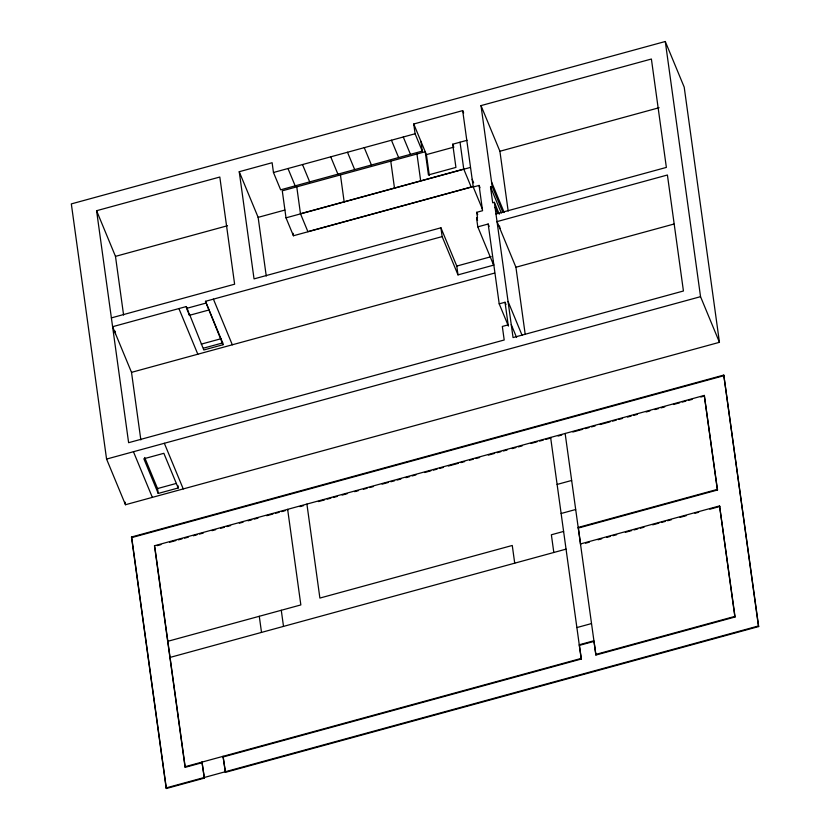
<?xml version="1.0" encoding="UTF-8"?>
<svg xmlns="http://www.w3.org/2000/svg" width="830" height="830" viewBox="0 0 830 830"><rect width="100%" height="100%" fill="white"/><g stroke="black" fill="none" stroke-linecap="round" stroke-linejoin="round"><path stroke-width="1.25" d="M665.287 41.5L71.328 203.9L106.572 459.073L125.475 504.723L719.444 342.313L684.2 87.14L665.287 41.5L700.541 296.673L719.444 342.313M508.417 326.097L499.204 303.853L505.034 302.265L508.157 324.862L502.326 326.449L504.204 339.999L128.619 442.691L96.581 210.716L219.815 177.029L234.62 284.202L111.386 317.89M493.124 261.357L493.653 265.133L457.994 274.886L456.78 266.067L440.927 227.794L254.042 278.89L239.237 171.717L272.115 162.722L273.464 172.495L280.644 189.821L422.273 151.101L420.924 141.339M422.273 151.101L415.093 133.765L413.745 124.002L462.684 110.618L463.648 112.932M503.001 212.605L492.169 186.47L481.006 105.607L651.394 59.023L666.365 167.411L495.977 213.995M273.464 172.495L415.093 133.765M474.117 186.356L293.426 235.751L286.008 217.844L282.273 190.817L425.23 151.734L428.436 174.933L455.929 167.411L452.724 144.213L467.103 140.28M429.297 175.379L426.423 154.619L453.917 147.107M123.597 315.058L115.484 256.366L227.524 225.729M266.254 276.048L258.14 217.356L284.846 210.063M508.178 211.1L499.909 151.257L659.103 107.724M463.752 169.081L471.17 186.989L307.889 231.632L300.47 213.725L463.752 169.081L460.038 142.221M286.008 217.844L470.434 167.421M482.448 209.264L473.245 187.02L479.076 185.432L480.041 187.767M499.287 214.223L494.369 202.344L492.698 202.8L490.509 186.926L492.169 186.47M493.653 265.133L477.8 226.86L476.576 218.041L477.489 217.792L476.731 212.304L482.562 210.706L479.076 185.432M188.711 312.329L186.325 306.55L112.6 326.709L131.514 372.348L140.841 439.9M208.61 310.078L189.448 315.317L189.188 313.481L203.807 349.98L222.969 344.74L205.477 301.311L442.141 236.602L440.927 227.794M477.8 226.86L488.175 224.017L489.15 226.362M189.448 315.317L186.574 308.387L205.736 303.147M456.78 266.067L491.204 256.657M201.244 344.139L221.164 338.692M203.547 348.154L222.71 342.915L205.477 301.311M131.514 372.348L494.597 273.08M525.214 334.407L515.928 267.239L673.887 224.059M106.572 459.073L700.541 296.673M177.879 485.529L178.211 487.978L158.219 493.445L157.544 488.559L176.292 483.434M204.356 778.115L201.991 762.096L204.356 778.115L166.374 788.5L166.135 787.919L131.482 537.02L723.781 375.077L758.672 626.557L225.428 772.357L223.052 756.338L225.428 772.357M166.374 788.5L131.721 537.601L724.019 375.658M202.23 762.677L185.246 767.314L185.007 766.744L154.484 545.756L704.297 395.422L717.525 489.99L578.354 528.046L580.637 544.542M157.212 545.652L160.947 544.625M169.662 542.249L175.877 540.548M178.367 539.863L182.102 538.846M184.592 538.162L188.327 537.145M193.307 535.786L197.032 534.759M199.522 534.084L203.257 533.057M211.972 530.681L215.707 529.654M220.676 528.295L224.411 527.278M226.901 526.594L230.636 525.577M239.351 523.191L243.076 522.174M248.056 520.815L251.791 519.788M254.281 519.113L258.016 518.086M266.721 515.71L272.945 514.009M275.436 513.324L279.171 512.307M281.661 511.622L285.396 510.606M299.921 506.632L303.541 505.636M318.398 501.579L324.655 499.868M327.144 499.183L330.9 498.156M333.401 497.481L337.146 496.454M342.147 495.085L347.148 493.715M354.649 491.671L358.394 490.644M363.395 489.275L367.14 488.248M369.641 487.563L373.396 486.546M382.142 484.149L388.388 482.438M390.889 481.753L394.634 480.736M397.134 480.051L400.89 479.024M405.891 477.655L409.636 476.627M412.137 475.953L415.882 474.926M424.638 472.529L430.884 470.818M433.385 470.143L437.13 469.116M439.63 468.431L443.386 467.404M448.376 466.035L458.378 463.306M460.878 462.621L464.624 461.594M469.624 460.225L473.38 459.208M475.881 458.523L479.626 457.496M488.372 455.099L494.618 453.398M497.118 452.713L500.874 451.686M503.374 451.001L507.12 449.974M512.12 448.615L515.866 447.588M518.366 446.903L522.122 445.876M530.868 443.49L537.114 441.778M539.614 441.093L543.36 440.066M545.86 439.381L549.616 438.354M558.123 436.03L561.744 435.045M572.825 432.015L582.764 429.297M585.254 428.612L588.978 427.595M591.468 426.911L595.193 425.894M600.163 424.535L610.102 421.816M612.592 421.142L616.317 420.125M618.807 419.44L622.531 418.424M627.501 417.065L631.225 416.048M633.715 415.363L637.44 414.346M646.134 411.971L649.869 410.943M654.839 409.584L658.564 408.568M661.053 407.893L664.778 406.866M673.472 404.49L679.687 402.799M682.177 402.114L685.902 401.098M688.381 400.413L692.116 399.396M700.811 397.02L704.535 396.003M557.117 484.44L571.621 480.466M561.132 513.49L575.636 509.516M563.612 531.428L551.369 534.779L553.817 552.49M704.297 395.422L717.286 489.41L578.116 527.465L578.354 528.046M580.398 543.961L719.558 505.916L735.069 616.991L595.899 655.036L565.137 433.468M585.607 543.183L589.331 542.166M598.036 539.791L601.76 538.763M606.73 537.404L610.455 536.388M612.945 535.713L616.669 534.686M625.364 532.31L631.578 530.619M634.068 529.934L637.793 528.918M640.283 528.233L644.007 527.216M652.702 524.84L658.916 523.139M661.406 522.464L665.131 521.437M667.611 520.763L671.346 519.746M680.04 517.36L686.254 515.669M694.949 513.282L698.673 512.266M709.858 509.215L719.797 506.497M566.05 549.138L169.911 657.453L170.15 658.034M576.892 627.563L591.396 623.6M593.772 640.802L579.267 644.765L581.384 658.999L223.291 756.918M579.506 645.346L594.01 641.383L595.899 655.036M185.007 766.744L581.145 658.429L550.622 437.441L550.861 438.022M595.66 654.455L734.82 616.41L719.558 505.916M166.135 787.919L758.433 625.976L723.781 375.077M717.286 489.41L717.525 489.99M758.433 625.976L758.672 626.557M734.82 616.41L735.069 616.991M481.006 105.607L499.909 151.257M491.557 182.019L504.163 212.439M490.509 186.926L501.33 213.051M495.054 207.293L497.471 213.144M515.928 267.239L497.025 221.6L667.413 175.006L683.432 290.998L513.044 337.582L494.369 202.344M472.177 179.322L473.629 182.828M452.724 144.213L453.522 146.142M476.731 212.304L477.707 214.638M476.576 218.041L477.572 220.438M508.053 301.435L522.112 335.382M505.034 302.265L506.01 304.6M511.249 324.582L516.582 337.457M413.745 124.002L426.423 154.619M403.276 137.002L410.456 154.328M442.141 236.602L457.994 274.886M391.449 140.228L398.639 157.565M581.145 658.429L581.384 658.999M364.256 147.667L371.435 165.004M347.49 152.253L354.669 169.579M330.734 156.839L337.914 174.165M302.504 164.548L309.683 181.884M287.989 168.521L295.169 185.858M239.237 171.717L258.14 217.356M213.414 299.142L232.317 344.792M287.875 509.921L287.637 509.34L300.844 604.925L167.691 641.331L167.93 641.912M178.917 308.573L197.82 354.223M96.581 210.716L115.484 256.366M164.34 443.282L183.243 488.922M178.211 487.978L163.852 453.305L143.86 458.772L158.219 493.445M144.669 457.475L157.544 488.559M133.443 451.728L152.347 497.367M154.484 545.756L154.722 546.327M131.482 537.02L131.721 537.601M499.546 225.999L499.899 228.53M488.175 224.017L499.204 303.853M462.684 110.618L473.245 187.02M514.714 563.176L512.266 545.466L319.892 598.067L306.913 504.08M416.961 153.996L420.675 180.857M390.764 161.155L394.478 188.016M340.445 174.923L344.149 201.773M296.767 186.864L300.47 213.725M293.094 233.303L293.426 235.751M281.277 610.278L283.507 626.391M222.71 342.915L222.969 344.74M259.282 616.285L261.512 632.408M186.325 306.55L186.574 308.387M154.899 547.603L185.246 767.314M115.131 331.118L115.474 333.639M125.123 502.15L125.475 504.723"/></g></svg>
